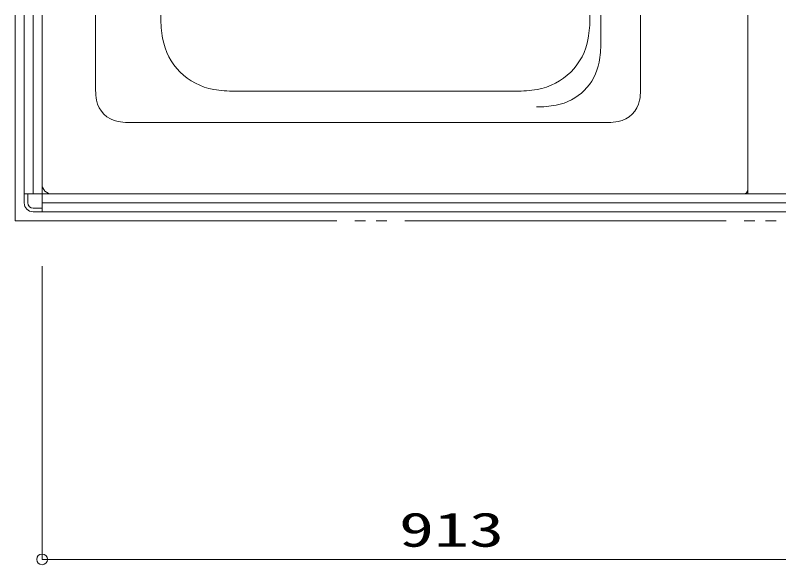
# Model space of a CAD drawing. Units: millimetres on the paper. Extents: x -305 to 305, y -152 to 152.
# Drawn here: x -204.93 to -162.2, y -75.42 to -44.68 of the extents above; entities that cross this region are included whole.
import ezdxf
from ezdxf.enums import TextEntityAlignment as Align

# ---------------------------------------------------------------- set-up
doc = ezdxf.new("R2010")
doc.units = ezdxf.units.MM
doc.linetypes.add('LONG_DOUBLE_CHAIN', pattern=[21.8, 18, -1, 0.6, -0.6, 0.6, -1])
doc.layers.add('0-0_0', color=7, linetype='Continuous', lineweight=9)
doc.layers.add('0-1_VIEW0001', color=7, linetype='Continuous', lineweight=9)
doc.styles.add('ＭＳ ゴシック', font='')
doc.styles.get('ＭＳ ゴシック').set_extended_font_data('MS Gothic')

# ---------------------------------------------------------------- blocks, each defined once
blk = doc.blocks.new('_ORIGIN')
at = {"layer": '0-0_0'}
blk.add_line((0, 0), (-1, 0), dxfattribs=at)
blk.add_circle((0, 0), 0.5, dxfattribs=at)

msp = doc.modelspace()

# ---------------------------------------------------------------- linework, layer by layer
at = {"layer": '0-0_0'}
for p, q in [((-203.434, -58.717), (-203.434, -75.125)), ((-202.834, -75.125), (-158.364, -75.125))]:
    msp.add_line(p, q, dxfattribs=at)
at = {"layer": '0-1_VIEW0001', "linetype": 'LONG_DOUBLE_CHAIN'}
for p, q in [((-204.934, -44.677), (-204.934, -56.177)), ((-204.934, -56.177), (-158.359, -56.177))]:
    msp.add_line(p, q, dxfattribs=at)
at = {"layer": '0-1_VIEW0001'}
for p, q in [((-204.434, -44.677), (-204.434, -54.677)), ((-203.934, -54.677), (-203.934, -44.677)), ((-203.434, -55.677), (-203.434, -44.677)), ((-203.434, -54.128), (-203.434, -44.678)), ((-200.434, -48.879), (-200.434, -44.678)), ((-196.784, -44.788), (-196.784, -44.678)), ((-172.764, -44.678), (-172.764, -44.788)), ((-172.155, -46.214), (-172.155, -44.678)), ((-169.934, -44.678), (-169.934, -48.879)), ((-163.934, -44.677), (-163.934, -54.677)), ((-163.934, -44.678), (-163.934, -54.428)), ((-176.904, -48.927), (-192.645, -48.927)), ((-171.732, -50.677), (-198.636, -50.677)), ((-204.434, -54.677), (-204.034, -54.677)), ((-204.434, -54.677), (-204.434, -55.177)), ((-204.234, -54.677), (-204.234, -55.177)), ((-202.884, -54.678), (-164.184, -54.678)), ((-203.934, -55.477), (-203.434, -55.477)), ((-158.359, -55.177), (-203.434, -55.177)), ((-203.434, -55.677), (-203.434, -55.277)), ((-203.934, -55.677), (-203.434, -55.677)), ((-203.434, -55.677), (-158.359, -55.677)), ((-158.359, -55.677), (-203.434, -55.677))]:
    msp.add_line(p, q, dxfattribs=at)
msp.add_lwpolyline([(-158.309, -54.677), (-204.434, -54.677), (-204.434, -44.677)], dxfattribs=at)
for centre, radius, start, end in [((-189.784, -44.788), 7, 180, 189.6963), ((-179.764, -44.788), 7, 350.3037, 0), ((-193.234, -45.377), 3.5, 189.6963, 260.3037), ((-176.314, -45.377), 3.5, 279.6963, 350.3037), ((-178.155, -46.214), 6, 349.5247, 0), ((-175.205, -46.76), 3, 280.4753, 349.5247), ((-197.434, -48.879), 3, 180, 190.4753), ((-192.645, -41.927), 7, 260.3037, 270), ((-176.904, -41.927), 7, 270, 279.6963), ((-172.934, -48.879), 3, 349.5247, 0), ((-198.909, -49.152), 1.5, 190.4753, 259.5247), ((-171.459, -49.152), 1.5, 280.4753, 349.5247), ((-175.751, -43.81), 6, 270, 280.4753), ((-198.636, -47.677), 3, 259.5247, 270), ((-171.732, -47.677), 3, 270, 280.4753), ((-202.884, -54.128), 0.55, 180, 270), ((-164.184, -54.428), 0.25, 270, 0), ((-203.934, -55.177), 0.5, 180, 270), ((-203.934, -55.177), 0.3, 180, 270)]:
    msp.add_arc(centre, radius, start, end, dxfattribs=at)

# ---------------------------------------------------------------- block references
at = {"layer": '0-0_0', "xscale": 0.6, "yscale": 0.6, "rotation": 180}
msp.add_blockref('_ORIGIN', (-203.434, -75.125), dxfattribs=at)

# ---------------------------------------------------------------- texts
at = {"layer": '0-0_0', "style": 'ＭＳ ゴシック', "width": 1.5}
msp.add_text('913', height=1.921, dxfattribs=at).set_placement((-183.455, -74.995), align=Align.BOTTOM_LEFT)

doc.saveas('drawing.dxf')
